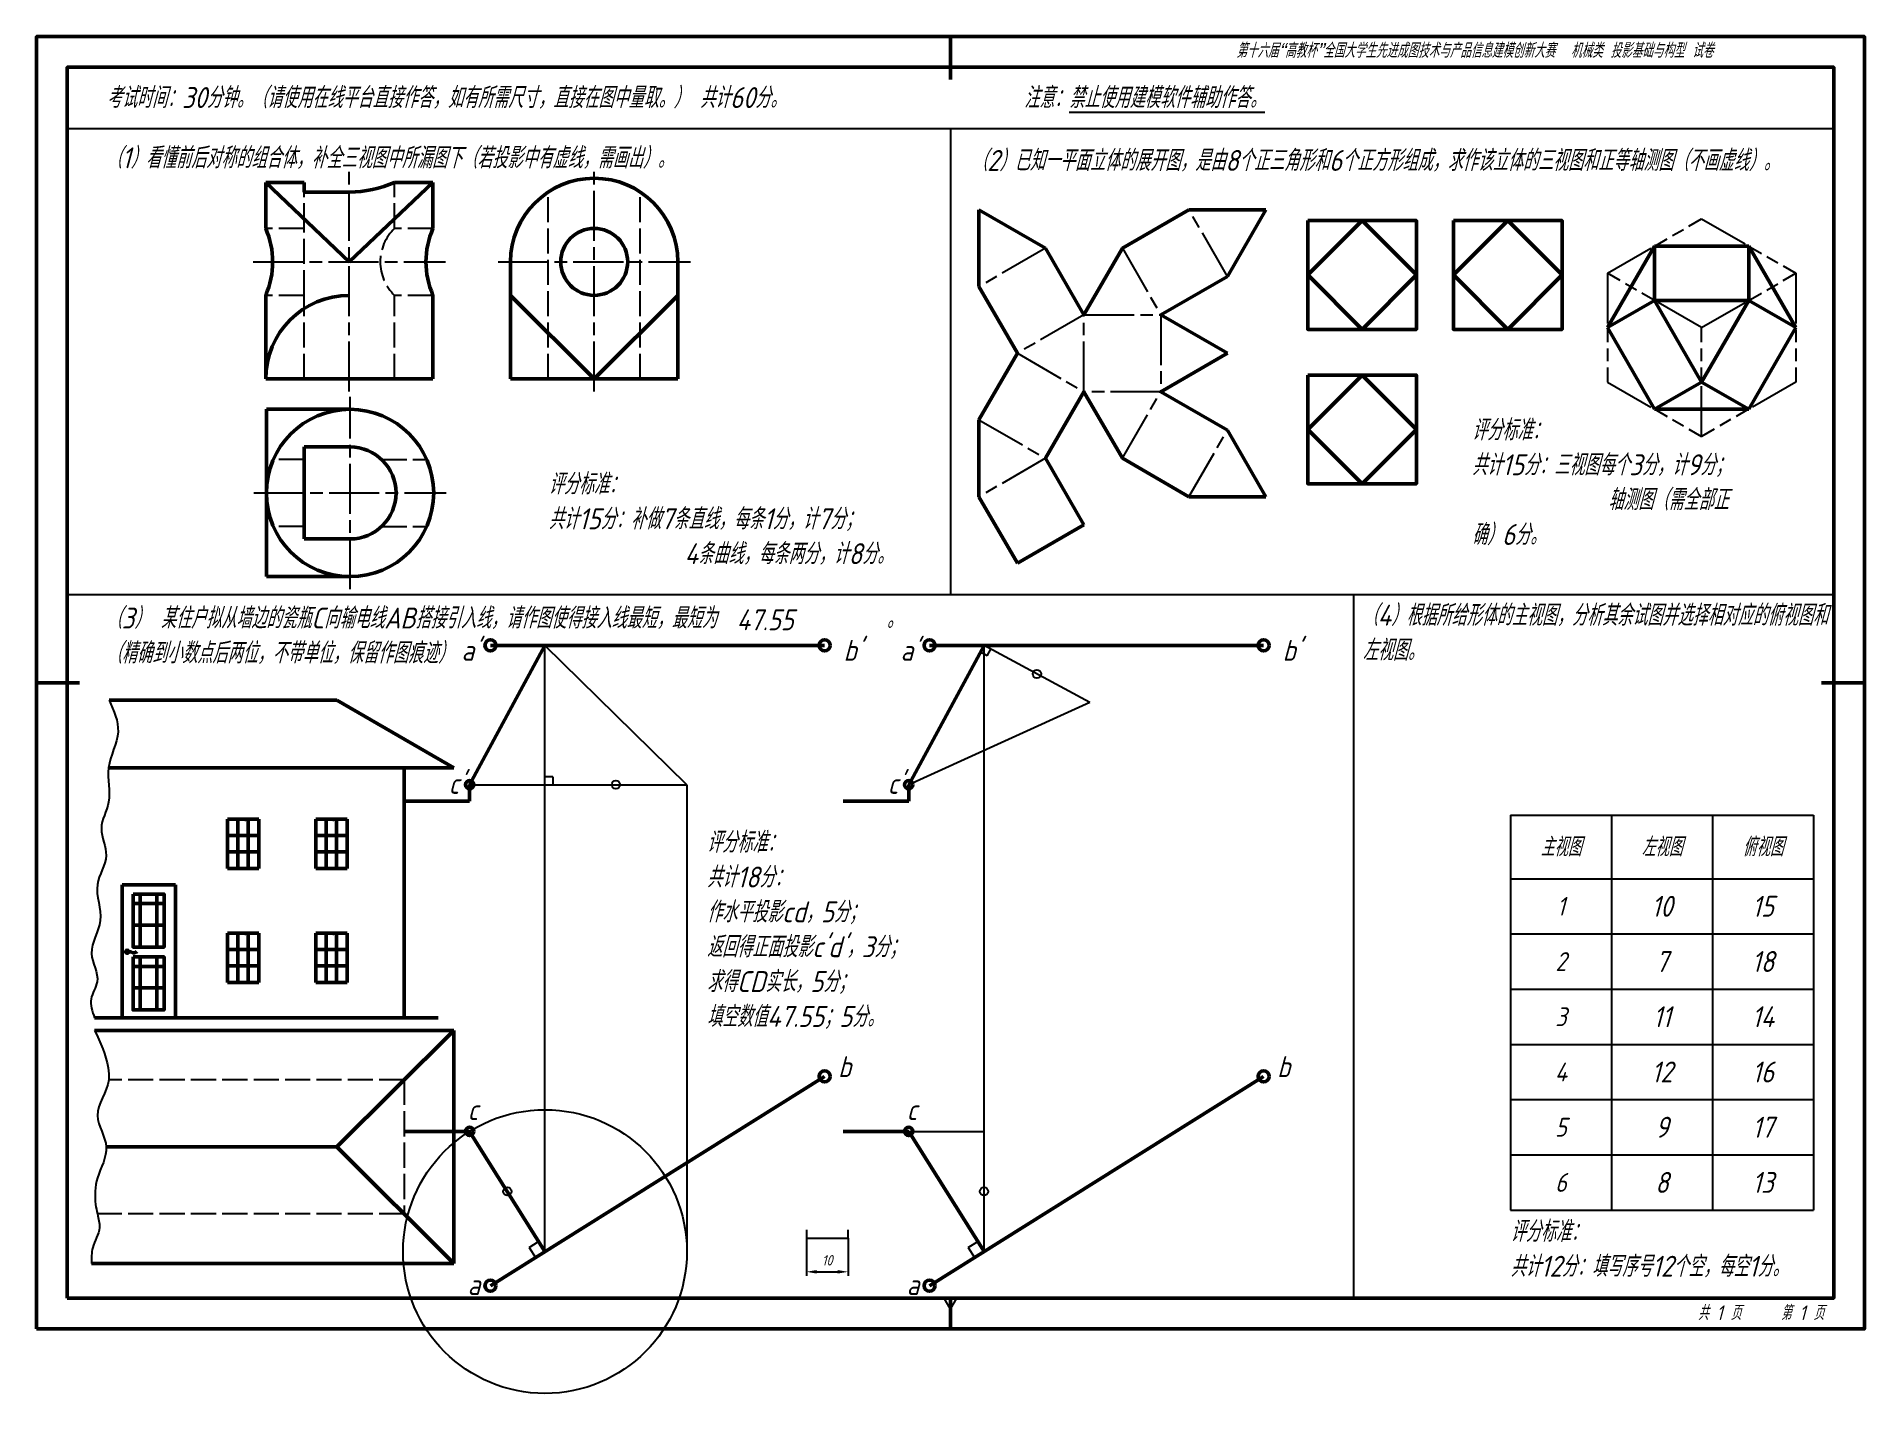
# Model space of a CAD drawing. Header units: millimetres. Extents: x 0 to 437, y -15 to 309.
import ezdxf

# ---------------------------------------------------------------- set-up
doc = ezdxf.new("R2010")
doc.units = ezdxf.units.MM
for name, pattern in [('AM_ISO02W050', [7.5, 6, -1.5]), ('AM_ISO08W050', [18, 12, -1.5, 3, -1.5]), ('AM_ISO09W050', [22.5, 12, -1.5, 3, -1.5, 3, -1.5])]:
    doc.linetypes.add(name, pattern=pattern)
for name, color, linetype, lineweight in [('AM_0', 7, 'Continuous', 50), ('AM_11', 3, 'AM_ISO09W050', 25), ('AM_3', 6, 'AM_ISO02W050', 25), ('AM_4', 3, 'Continuous', 25), ('AM_5', 3, 'Continuous', 25), ('AM_6', 2, 'Continuous', 25), ('AM_7', 4, 'AM_ISO08W050', 25), ('粗实线答案层', 1, 'Continuous', 50), ('细实线答案层', 1, 'Continuous', 25), ('虚线答案层', 1, 'AM_ISO02W050', 25), ('评分标准', 1, 'Continuous', 25)]:
    doc.layers.add(name, color=color, linetype=linetype, lineweight=lineweight)
doc.styles.get("Standard").update_dxf_attribs({"font": 'gbeitc.shx', "bigfont": 'gbcbig.shx'})
doc.dimstyles.new('AM_GB$0', dxfattribs={"dimtxt": 2.5, "dimasz": 2.5, "dimexe": 1, "dimexo": 0, "dimgap": 1.5, "dimtad": 1, "dimdsep": 46, "dimtxsty": 'Standard', "dimcen": 0, "dimclrd": 3, "dimclre": 3, "dimclrt": 2, "dimadec": 0, "dimazin": 2, "dimtp": 0.1, "dimtm": 0.1, "dimtfac": 0.71, "dimtmove": 0, "dimatfit": 3, "dimfxl": 1, "dimlwd": -1, "dimlwe": -1, "dimarcsym": 0})

# ---------------------------------------------------------------- blocks, each defined once
blk = doc.blocks.new('*T6')
at = {"layer": 'AM_6', "color": 0, "linetype": 'ByBlock', "lineweight": -2, "transparency": 16777216}
for p, q in [((0, 0), (72.45, 0)), ((0, 0), (0, -94.45)), ((24.15, 0), (24.15, -94.45)), ((48.3, 0), (48.3, -94.45)), ((72.45, 0), (72.45, -94.45)), ((0, -15.21), (72.45, -15.21)), ((0, -28.41), (72.45, -28.41)), ((0, -41.62), (72.45, -41.62)), ((0, -54.83), (72.45, -54.83)), ((0, -68.03), (72.45, -68.03)), ((0, -81.24), (72.45, -81.24)), ((0, -94.45), (72.45, -94.45))]:
    blk.add_line(p, q, dxfattribs=at)
at = {"layer": 'AM_6', "color": 0, "transparency": 16777216, "char_height": 4.5, "width": 21.1491, "attachment_point": 5}
for s, insert in [('主视图', (12.07, -7.6)), ('左视图', (36.22, -7.6)), ('俯视图', (60.37, -7.6)), ('1', (12.07, -21.81)), ('2', (12.07, -35.02)), ('3', (12.07, -48.22)), ('4', (12.07, -61.43)), ('5', (12.07, -74.64)), ('6', (12.07, -87.84))]:
    blk.add_mtext(s, dxfattribs=dict(at, insert=insert))
blk = doc.blocks.new('*D7')
at = {"layer": 'AM_5', "color": 3, "linetype": 'ByBlock', "transparency": 16777216}
for p, q in [((184.04, 21.71), (184.04, 12.65)), ((194.04, 21.71), (194.04, 12.65)), ((186.54, 13.65), (191.54, 13.65))]:
    blk.add_line(p, q, dxfattribs=at)
at = {"layer": 'AM_5', "color": 3, "transparency": 16777216}
for points in [[(186.54, 14.07), (186.54, 13.23), (184.04, 13.65)], [(191.54, 14.07), (191.54, 13.23), (194.04, 13.65)]]:
    blk.add_solid(points, dxfattribs=at)
at = {"layer": 'Defpoints', "color": 0, "transparency": 16777216}
for p in [(184.04, 21.71), (194.04, 21.71), (194.04, 13.65)]:
    blk.add_point(p, dxfattribs=at)
at = {"layer": 'AM_5', "color": 2, "transparency": 16777216, "insert": (189.04, 16.4), "char_height": 2.5, "attachment_point": 5}
blk.add_mtext('10', dxfattribs=at)

msp = doc.modelspace()

# ---------------------------------------------------------------- linework, layer by layer
at = {"layer": 'AM_0'}
for p, q in [((218.503, 298.694), (218.503, 308.994)), ((54.775, 274.118), (63.941, 274.118)), ((54.775, 263.118), (54.775, 274.118)), ((85.609, 274.118), (94.775, 274.118)), ((94.775, 274.118), (94.775, 263.118)), ((225.294, 267.577), (241.216, 258.385)), ((225.294, 249.193), (225.294, 267.577)), ((275.522, 267.577), (259.601, 258.385)), ((293.907, 267.577), (275.522, 267.577)), ((293.907, 267.577), (284.715, 251.656)), ((250.408, 242.463), (241.216, 258.385)), ((250.408, 242.463), (259.601, 258.385)), ((113.323, 255.118), (113.323, 227.118)), ((153.323, 227.118), (153.323, 255.118)), ((225.294, 249.193), (234.486, 233.271)), ((268.793, 242.463), (284.715, 251.656)), ((54.775, 227.118), (54.775, 247.118)), ((94.775, 247.118), (94.775, 227.118)), ((268.793, 242.463), (284.715, 233.271)), ((234.486, 233.271), (225.294, 217.349)), ((284.715, 233.271), (268.793, 224.079)), ((74.775, 227.118), (54.775, 227.118)), ((94.775, 227.118), (74.775, 227.118)), ((113.323, 227.118), (153.323, 227.118)), ((241.216, 208.157), (250.408, 224.079)), ((250.408, 224.079), (259.601, 208.157)), ((284.715, 214.886), (268.793, 224.079)), ((74.941, 219.864), (54.941, 219.864)), ((54.941, 219.864), (54.941, 179.864)), ((225.294, 198.964), (225.294, 217.349)), ((284.715, 214.886), (293.907, 198.964)), ((74.941, 210.864), (63.941, 210.864)), ((63.941, 210.864), (63.941, 188.864)), ((250.408, 192.235), (241.216, 208.157)), ((259.601, 208.157), (275.522, 198.964)), ((225.294, 198.964), (234.486, 183.043)), ((293.907, 198.964), (275.522, 198.964)), ((63.941, 188.864), (74.941, 188.864)), ((234.486, 183.043), (250.408, 192.235)), ((54.941, 179.864), (74.941, 179.864)), ((108.522, 163.436), (188.398, 163.436)), ((0, 154.497), (10.3, 154.497)), ((437.005, 154.497), (426.705, 154.497)), ((17.343, 150.298), (71.821, 150.298)), ((71.821, 150.298), (99.797, 134.146)), ((99.797, 134.146), (17.213, 134.146)), ((87.913, 134.146), (87.913, 74.377)), ((103.541, 130.116), (103.541, 126.148)), ((103.541, 126.148), (87.913, 126.148)), ((53.11, 121.866), (45.669, 121.866)), ((45.669, 110.106), (45.669, 121.866)), ((48.15, 121.866), (48.15, 110.106)), ((50.63, 121.866), (50.63, 110.106)), ((53.11, 121.866), (53.11, 110.106)), ((74.224, 121.866), (66.783, 121.866)), ((66.783, 110.106), (66.783, 121.866)), ((69.263, 121.866), (69.263, 110.106)), ((71.743, 121.866), (71.743, 110.106)), ((74.224, 121.866), (74.224, 110.106)), ((45.669, 117.946), (53.11, 117.946)), ((45.669, 114.026), (53.11, 114.026)), ((66.783, 117.946), (74.224, 117.946)), ((66.783, 114.026), (74.224, 114.026)), ((53.11, 110.106), (45.669, 110.106)), ((74.224, 110.106), (66.783, 110.106)), ((20.498, 106.183), (20.498, 74.377)), ((20.498, 106.183), (33.223, 106.183)), ((33.223, 106.183), (33.223, 74.377)), ((23.059, 101.714), (30.486, 101.714)), ((24.764, 103.973), (24.764, 91.288)), ((28.781, 103.973), (28.781, 91.288)), ((23.059, 96.557), (30.486, 96.557)), ((53.11, 94.607), (45.669, 94.607)), ((45.669, 82.847), (45.669, 94.607)), ((48.15, 94.607), (48.15, 82.847)), ((50.63, 94.607), (50.63, 82.847)), ((53.11, 94.607), (53.11, 82.847)), ((74.224, 94.607), (66.783, 94.607)), ((66.783, 82.847), (66.783, 94.607)), ((69.263, 94.607), (69.263, 82.847)), ((71.743, 94.607), (71.743, 82.847)), ((74.224, 94.607), (74.224, 82.847)), ((24.764, 88.937), (24.764, 76.252)), ((28.781, 88.937), (28.781, 76.252)), ((45.669, 90.687), (53.11, 90.687)), ((66.783, 90.687), (74.224, 90.687)), ((23.059, 86.678), (30.486, 86.678)), ((45.669, 86.767), (53.11, 86.767)), ((66.783, 86.767), (74.224, 86.767)), ((23.059, 81.522), (30.486, 81.522)), ((53.11, 82.847), (45.669, 82.847)), ((74.224, 82.847), (66.783, 82.847)), ((95.995, 74.377), (13.887, 74.377)), ((13.887, 71.375), (99.797, 71.375)), ((71.821, 43.505), (99.797, 71.375)), ((99.797, 71.375), (99.797, 15.635)), ((188.398, 60.373), (108.522, 10.321)), ((103.541, 47.229), (87.913, 47.229)), ((71.821, 43.505), (16.67, 43.505)), ((71.821, 43.505), (99.797, 15.635)), ((99.797, 15.635), (13.172, 15.635)), ((218.503, 7.357), (218.503, 0))]:
    msp.add_line(p, q, dxfattribs=at)
for points in [[(0, 0), (437.005, 0), (437.005, 308.994), (0, 308.994)], [(7.357, 7.357), (429.648, 7.357), (429.648, 301.637), (7.357, 301.637)], [(23.059, 103.973), (30.486, 103.973), (30.486, 91.288), (23.059, 91.288)], [(23.059, 88.937), (30.486, 88.937), (30.486, 76.252), (23.059, 76.252)]]:
    msp.add_lwpolyline(points, close=True, dxfattribs=at)
for centre, radius in [((133.323, 255.118), 8), ((74.941, 199.864), 20), ((108.522, 163.436), 1.32), ((188.398, 163.436), 1.32), ((103.541, 130.116), 1), ((21.668, 90.185), 0.362), ((188.398, 60.373), 1.32), ((103.541, 47.229), 1), ((108.522, 10.321), 1.32)]:
    msp.add_circle(centre, radius, dxfattribs=at)
for centre, radius, start, end in [((133.323, 255.118), 20, 0, 180), ((74.775, 227.118), 20, 90, 180), ((74.941, 199.864), 11, 270, 90)]:
    msp.add_arc(centre, radius, start, end, dxfattribs=at)
msp.add_spline([(21.668, 90.185), (22.308, 90.185), (22.695, 90.077), (23.302, 89.892), (23.956, 90.234)], degree=3, dxfattribs=at)
for p in [(48.15, 121.866), (49.879, 121.866), (50.63, 121.866), (69.263, 121.866), (70.992, 121.866), (71.743, 121.866), (45.669, 117.946), (45.669, 114.026), (66.783, 117.946), (66.783, 114.026), (48.15, 94.607), (49.879, 94.607), (50.63, 94.607), (69.263, 94.607), (70.992, 94.607), (71.743, 94.607), (45.669, 90.687), (66.783, 90.687), (45.669, 86.767), (66.783, 86.767)]:
    msp.add_point(p, dxfattribs=at)
at = {"layer": 'AM_11'}
for p, q in [((284.715, 251.656), (275.522, 267.577)), ((375.565, 252.395), (398.082, 265.395)), ((398.082, 265.395), (420.598, 252.395)), ((241.216, 258.385), (225.294, 249.193)), ((259.601, 258.385), (268.793, 242.463)), ((398.082, 239.395), (375.565, 252.395)), ((375.565, 252.395), (375.565, 226.395)), ((398.082, 239.395), (420.598, 252.395)), ((420.598, 252.395), (420.598, 226.395)), ((250.408, 242.463), (234.486, 233.271)), ((250.408, 224.079), (250.408, 242.463)), ((250.408, 242.463), (268.793, 242.463)), ((268.793, 242.463), (268.793, 224.079)), ((398.082, 213.395), (398.082, 239.395)), ((234.486, 233.271), (250.408, 224.079)), ((268.793, 224.079), (250.408, 224.079)), ((259.601, 208.157), (268.793, 224.079)), ((375.565, 226.395), (398.082, 213.395)), ((420.598, 226.395), (398.082, 213.395)), ((225.294, 217.349), (241.216, 208.157)), ((275.522, 198.964), (284.715, 214.886)), ((241.216, 208.157), (225.294, 198.964))]:
    msp.add_line(p, q, dxfattribs=at)
at = {"layer": 'AM_3'}
for p, q in [((63.941, 263.118), (63.941, 274.118)), ((85.609, 263.118), (85.609, 274.118)), ((122.323, 227.118), (122.323, 271.821)), ((144.323, 227.118), (144.323, 271.821)), ((63.941, 263.118), (54.775, 263.118)), ((94.775, 263.118), (85.609, 263.118)), ((63.941, 247.118), (54.775, 247.118)), ((63.941, 227.118), (63.941, 247.118)), ((94.775, 247.118), (85.609, 247.118)), ((85.609, 227.118), (85.609, 247.118)), ((63.941, 207.864), (56.61, 207.864)), ((82.491, 207.864), (93.271, 207.864)), ((63.941, 191.864), (56.61, 191.864)), ((82.491, 191.864), (93.271, 191.864)), ((87.913, 59.536), (17.252, 59.536)), ((87.913, 59.536), (87.913, 27.474)), ((87.913, 27.474), (14.546, 27.474))]:
    msp.add_line(p, q, dxfattribs=at)
at = {"layer": 'AM_4'}
for p, q in [((429.648, 286.923), (7.357, 286.923)), ((218.503, 286.923), (218.503, 175.607)), ((7.357, 175.607), (429.648, 175.607)), ((314.884, 175.607), (314.884, 7.357)), ((184.042, 23.709), (184.042, 21.709)), ((194.042, 21.709), (194.042, 23.709)), ((184.042, 21.709), (194.042, 21.709)), ((218.503, 4.708), (216.973, 7.357)), ((218.503, 4.708), (220.032, 7.357))]:
    msp.add_line(p, q, dxfattribs=at)
for points in [[(17.343, 150.298), (19.48, 142.779), (17.213, 134.146), (17.213, 125.936), (15.5, 119.631), (16.624, 113.195), (14.538, 106.249), (15.233, 97.63), (13.149, 89.764), (14.485, 82.979), (13.042, 78.918), (13.887, 74.377)], [(13.887, 71.375), (17.135, 62.43), (17.252, 59.536), (14.571, 50.99), (16.67, 43.505), (14.571, 36.084), (14.12, 29.742), (14.546, 27.474), (15.037, 24.204), (13.428, 19.452), (13.172, 15.635)]]:
    msp.add_spline(points, degree=3, dxfattribs=at)
at = {"layer": 'AM_7'}
for p, q in [((74.775, 224.118), (74.775, 277.118)), ((133.323, 224.118), (133.323, 278.118)), ((51.775, 255.118), (97.775, 255.118)), ((110.323, 255.118), (156.323, 255.118)), ((74.941, 176.864), (74.941, 222.864)), ((51.941, 199.864), (97.941, 199.864))]:
    msp.add_line(p, q, dxfattribs=at)
at = {"layer": '粗实线答案层'}
for p, q in [((54.775, 274.118), (74.775, 255.118)), ((63.941, 271.821), (63.941, 274.118)), ((63.941, 271.821), (74.775, 271.821)), ((74.775, 255.118), (94.775, 274.118)), ((303.912, 251.985), (316.912, 264.985)), ((316.912, 264.985), (329.912, 251.985)), ((338.737, 251.985), (351.737, 264.985)), ((351.737, 264.985), (364.737, 251.985)), ((386.823, 258.895), (375.565, 239.395)), ((409.34, 258.895), (386.823, 258.895)), ((386.823, 258.895), (386.823, 245.895)), ((409.34, 245.895), (409.34, 258.895)), ((409.34, 258.895), (420.598, 239.395)), ((316.912, 238.985), (303.912, 251.985)), ((329.912, 251.985), (316.912, 238.985)), ((351.737, 238.985), (338.737, 251.985)), ((364.737, 251.985), (351.737, 238.985)), ((113.323, 247.118), (133.323, 227.118)), ((153.323, 247.118), (133.323, 227.118)), ((386.823, 245.895), (375.565, 239.395)), ((386.823, 245.895), (409.34, 245.895)), ((398.082, 226.395), (386.823, 245.895)), ((398.082, 226.395), (409.34, 245.895)), ((409.34, 245.895), (420.598, 239.395)), ((375.565, 239.395), (386.823, 219.895)), ((420.598, 239.395), (409.34, 219.895)), ((303.912, 215.057), (316.912, 228.057)), ((316.912, 228.057), (329.912, 215.057)), ((386.823, 219.895), (398.082, 226.395)), ((409.34, 219.895), (398.082, 226.395)), ((386.823, 219.895), (409.34, 219.895)), ((316.912, 202.057), (303.912, 215.057)), ((329.912, 215.057), (316.912, 202.057)), ((121.552, 163.436), (103.541, 130.116)), ((226.519, 163.436), (208.507, 130.116)), ((213.488, 163.436), (293.365, 163.436)), ((208.507, 130.116), (208.507, 126.148)), ((208.507, 126.148), (192.879, 126.148)), ((293.365, 60.373), (213.488, 10.321)), ((103.541, 47.229), (121.552, 18.486)), ((208.507, 47.229), (192.879, 47.229)), ((208.507, 47.229), (226.519, 18.486))]:
    msp.add_line(p, q, dxfattribs=at)
for points in [[(303.912, 264.985), (329.912, 264.985), (329.912, 238.985), (303.912, 238.985)], [(338.737, 264.985), (364.737, 264.985), (364.737, 238.985), (338.737, 238.985)], [(303.912, 228.057), (329.912, 228.057), (329.912, 202.057), (303.912, 202.057)]]:
    msp.add_lwpolyline(points, close=True, dxfattribs=at)
for centre, radius in [((213.488, 163.436), 1.32), ((293.365, 163.436), 1.32), ((208.507, 130.116), 1), ((293.365, 60.373), 1.32), ((208.507, 47.229), 1), ((213.488, 10.321), 1.32)]:
    msp.add_circle(centre, radius, dxfattribs=at)
for centre, radius, start, end in [((74.775, 298.524), 26.703, 270, 293.93731), ((36.445, 255.118), 20, 336.42182, 23.57818), ((113.105, 255.118), 20, 156.42182, 203.57818)]:
    msp.add_arc(centre, radius, start, end, dxfattribs=at)
at = {"layer": '细实线答案层'}
for p, q in [((121.552, 18.486), (121.552, 163.436)), ((155.472, 130.116), (121.552, 163.436)), ((227.259, 160.927), (225.637, 161.804)), ((226.519, 18.486), (226.519, 163.436)), ((251.804, 149.768), (226.519, 163.436)), ((227.259, 160.927), (228.141, 162.559)), ((251.804, 149.768), (208.507, 130.116)), ((123.407, 131.96), (121.552, 131.96)), ((123.407, 131.96), (123.407, 130.116)), ((103.541, 130.116), (121.552, 130.116)), ((121.552, 130.116), (155.472, 130.116)), ((155.472, 130.116), (155.472, 18.486)), ((208.507, 47.229), (226.519, 47.229)), ((117.756, 19.47), (120.039, 20.901)), ((117.756, 19.47), (119.269, 17.055)), ((222.722, 19.484), (225.005, 20.915)), ((222.722, 19.484), (224.235, 17.069))]:
    msp.add_line(p, q, dxfattribs=at)
for centre, radius in [((239.161, 156.602), 1), ((138.512, 130.116), 1), ((121.552, 18.486), 33.92), ((112.547, 32.857), 1), ((226.519, 32.857), 1)]:
    msp.add_circle(centre, radius, dxfattribs=at)
at = {"layer": '虚线答案层'}
msp.add_line((63.941, 247.118), (63.941, 263.118), dxfattribs=at)
msp.add_arc((93.159, 255.118), 11, 133.34176, 226.65824, dxfattribs=at)

# ---------------------------------------------------------------- block references
msp.add_blockref('*T6', (352.361, 122.856))

# ---------------------------------------------------------------- texts
at = {"layer": 'AM_6', "attachment_point": 1}
for s, width, insert, char_height in [('第十六届“高教杯”全国大学生先进成图技术与产品信息建模创新大赛  机械类 投影基础与构型 试卷', 120.61657, (286.824, 307.413), 3.5), ('考试时间：30分钟。（请使用在线平台直接作答，如有所需尺寸，直接在图中量取。） 共计60分。', 207.73712, (16.757, 296.904), 5), ('注意：{\\L禁止使用建模软件辅助作答。}', 69.98616, (236.08, 296.902), 5), ('（1）看懂前后对称的组合体，补全三视图中所漏图下（若投影中有虚线，需画出）。', 207.73712, (16.757, 282.497), 5), ('（2）已知一平面立体的展开图，是由8个正三角形和6个正方形组成，求作该立体的三视图和正等轴测图（不画虚线）。', 194.35689, (223.678, 281.875), 5), ('（3） 某住户拟从墙边的瓷瓶C向输电线AB搭接引入线，请作图使得接入线最短，最短为{\\L               }。\\P（精确到小数点后两位，不带单位，保留作图痕迹）', 207.73712, (16.757, 172.462), 5), ('（4）根据所给形体的主视图，分析其余试图并选择相对应的俯视图和左视图。', 112.618, (317.03, 173.145), 5), ("a'", 7.83728, (101.587, 164.74), 5), ("b'", 7.83728, (192.935, 164.74), 5), ("c'", 7.83728, (98.511, 132.917), 5), ('b', 7.07731, (191.627, 65.199), 5), ('c', 7.07731, (103.045, 54.919), 5), ('a', 7.07731, (103.045, 13.091), 5), ('共 1 页     第 1 页', 34.07142, (397.193, 5.611), 3.5)]:
    msp.add_mtext_dynamic_manual_height_columns(s, width=width, gutter_width=12.5, heights=[0], dxfattribs=dict(at, insert=insert, char_height=char_height))
at = {"layer": '细实线答案层', "char_height": 5}
for s, width, insert, attachment_point in [('47.55', 60.65316, (167.366, 172.028), 1), ("a'", 7.83728, (206.554, 164.74), 1), ("b'", 7.83728, (297.901, 164.74), 1), ("c'", 7.83728, (203.477, 132.917), 1), ('\\pxqc;10', 24.14913, (388.585, 101.047), 5), ('\\pxqc;15', 24.14913, (412.734, 101.047), 5), ('\\pxqc;7', 24.14913, (388.585, 87.84), 5), ('\\pxqc;18', 24.14913, (412.734, 87.84), 5), ('\\pxqc;11', 24.14913, (388.585, 74.634), 5), ('\\pxqc;14', 24.14913, (412.734, 74.634), 5), ('b', 7.07731, (296.593, 65.199), 1), ('\\pxqc;12', 24.14913, (388.585, 61.427), 5), ('\\pxqc;16', 24.14913, (412.734, 61.427), 5), ('c', 7.07731, (208.012, 54.919), 1), ('\\pxqc;9', 24.14913, (388.585, 48.221), 5), ('\\pxqc;17', 24.14913, (412.734, 48.221), 5), ('\\pxqc;8', 24.14913, (388.585, 35.015), 5), ('\\pxqc;13', 24.14913, (412.734, 35.015), 5), ('a', 7.07731, (208.012, 13.091), 1)]:
    msp.add_mtext_dynamic_manual_height_columns(s, width=width, gutter_width=12.5, heights=[0], dxfattribs=dict(at, insert=insert, attachment_point=attachment_point))
at = {"layer": '评分标准', "char_height": 5, "attachment_point": 1}
for s, width, insert in [('评分标准：\\P共计15分：三视图每个3分，计9分；\\P            轴测图（需全部正确）6分。', 65.93119, (343.153, 217.44)), ('评分标准：\\P共计15分：补做7条直线，每条1分，计7分；\\P            4条曲线，每条两分，计8分。', 78.14334, (122.398, 204.521)), ("评分标准：\\P共计18分：\\P作水平投影cd，5分；\\P返回得正面投影c'd'，3分；\\P求得CD实长，5分；\\P填空数值47.55；5分。", 78.14334, (160.245, 118.875)), ('评分标准：\\P共计12分：填写序号12个空，每空1分。', 70.93546, (352.373, 25.814))]:
    msp.add_mtext_dynamic_manual_height_columns(s, width=width, gutter_width=12.5, heights=[0], dxfattribs=dict(at, insert=insert))

# ---------------------------------------------------------------- dimensions: what is measured, and where the dimension line sits
at = {"layer": 'AM_5'}
dim = msp.add_linear_dim(base=(194.042, 13.651), p1=(184.042, 21.709), p2=(194.042, 21.709), dimstyle='AM_GB$0', override={"dimpost": ''}, dxfattribs=at)
dim.commit()
dim.dimension.update_dxf_attribs({"geometry": '*D7', "text_midpoint": (189.042, 16.401)})

doc.saveas('drawing.dxf')
